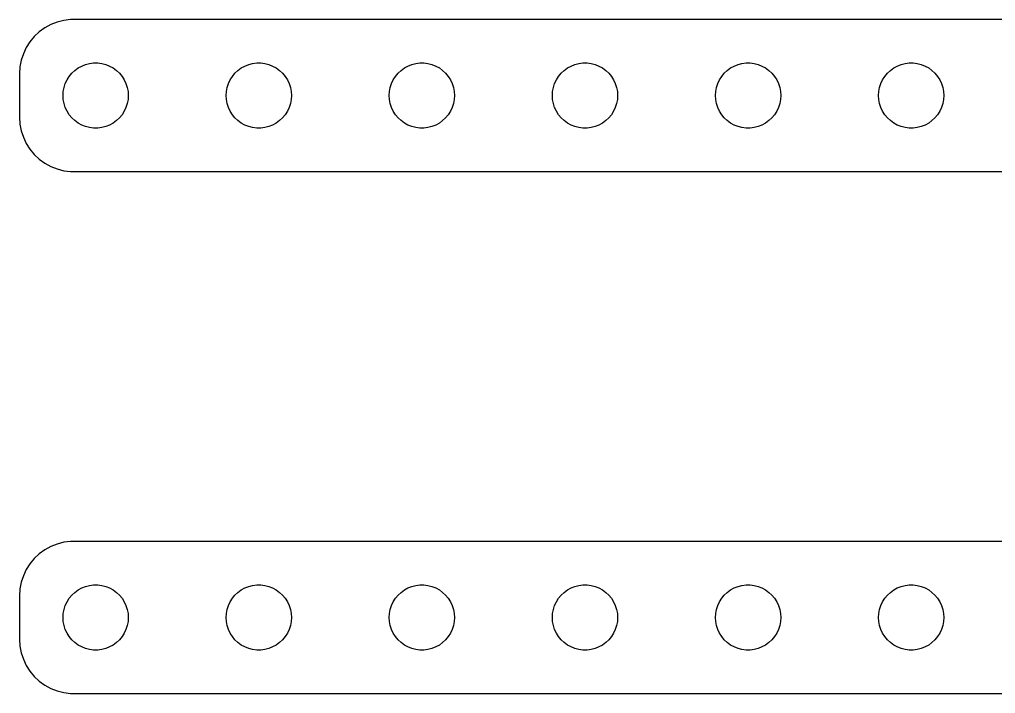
# Model space of a CAD drawing. Header units: metres. Extents: x -90 to 90, y 21 to 51.
# Drawn here: x -89.75 to -44.88, y 20.5 to 51.5 of the extents above; entities that cross this region are included whole.
import ezdxf

# ---------------------------------------------------------------- set-up
doc = ezdxf.new("R2010")
doc.units = ezdxf.units.M

msp = doc.modelspace()

# ---------------------------------------------------------------- linework, layer by layer
for p, q in [((-88.3144, 51.2621), (-88.5896, 51.1108)), ((-88.0225, 51.3776), (-88.3144, 51.2621)), ((-87.7184, 51.4557), (-88.0225, 51.3776)), ((-87.407, 51.4951), (-87.7184, 51.4557)), ((87.407, 51.4951), (-87.407, 51.4951)), ((-89.0724, 50.7114), (-89.2725, 50.4695)), ((-88.8436, 50.9263), (-89.0724, 50.7114)), ((-88.5896, 51.1108), (-88.8436, 50.9263)), ((-89.2725, 50.4695), (-89.4408, 50.2044)), ((-89.5744, 49.9203), (-89.6714, 49.6217)), ((-89.4408, 50.2044), (-89.5744, 49.9203)), ((-89.6714, 49.6217), (-89.7303, 49.3133)), ((-86.8887, 49.3572), (-86.7135, 49.4266)), ((-86.7135, 49.4266), (-86.5311, 49.4734)), ((-86.5311, 49.4734), (-86.3442, 49.497)), ((-86.3442, 49.497), (-86.1558, 49.497)), ((-86.1558, 49.497), (-85.9689, 49.4734)), ((-85.9689, 49.4734), (-85.7865, 49.4266)), ((-85.7865, 49.4266), (-85.6113, 49.3572)), ((-79.3887, 49.3572), (-79.2135, 49.4266)), ((-79.2135, 49.4266), (-79.0311, 49.4734)), ((-79.0311, 49.4734), (-78.8442, 49.497)), ((-78.8442, 49.497), (-78.6558, 49.497)), ((-78.6558, 49.497), (-78.4689, 49.4734)), ((-78.4689, 49.4734), (-78.2865, 49.4266)), ((-78.2865, 49.4266), (-78.1113, 49.3572)), ((-71.8887, 49.3572), (-71.7135, 49.4266)), ((-71.7135, 49.4266), (-71.5311, 49.4734)), ((-71.5311, 49.4734), (-71.3442, 49.497)), ((-71.3442, 49.497), (-71.1558, 49.497)), ((-71.1558, 49.497), (-70.9689, 49.4734)), ((-70.9689, 49.4734), (-70.7865, 49.4266)), ((-70.7865, 49.4266), (-70.6113, 49.3572)), ((-64.3887, 49.3572), (-64.2135, 49.4266)), ((-64.2135, 49.4266), (-64.0311, 49.4734)), ((-64.0311, 49.4734), (-63.8442, 49.497)), ((-63.8442, 49.497), (-63.6558, 49.497)), ((-63.6558, 49.497), (-63.4689, 49.4734)), ((-63.4689, 49.4734), (-63.2865, 49.4266)), ((-63.2865, 49.4266), (-63.1113, 49.3572)), ((-56.8887, 49.3572), (-56.7135, 49.4266)), ((-56.7135, 49.4266), (-56.5311, 49.4734)), ((-56.5311, 49.4734), (-56.3442, 49.497)), ((-56.3442, 49.497), (-56.1558, 49.497)), ((-56.1558, 49.497), (-55.9689, 49.4734)), ((-55.9689, 49.4734), (-55.7865, 49.4266)), ((-55.7865, 49.4266), (-55.6113, 49.3572)), ((-49.3887, 49.3572), (-49.2135, 49.4266)), ((-49.2135, 49.4266), (-49.0311, 49.4734)), ((-49.0311, 49.4734), (-48.8442, 49.497)), ((-48.8442, 49.497), (-48.6558, 49.497)), ((-48.6558, 49.497), (-48.4689, 49.4734)), ((-48.4689, 49.4734), (-48.2865, 49.4266)), ((-48.2865, 49.4266), (-48.1113, 49.3572)), ((-89.7303, 49.3133), (-89.75, 49)), ((-89.75, 49), (-89.75, 47)), ((-87.4635, 48.8817), (-87.3434, 49.0268)), ((-87.3434, 49.0268), (-87.2061, 49.1558)), ((-87.2061, 49.1558), (-87.0537, 49.2665)), ((-87.0537, 49.2665), (-86.8887, 49.3572)), ((-85.6113, 49.3572), (-85.4463, 49.2665)), ((-85.4463, 49.2665), (-85.2939, 49.1558)), ((-85.2939, 49.1558), (-85.1565, 49.0268)), ((-85.1565, 49.0268), (-85.0365, 48.8817)), ((-79.9635, 48.8817), (-79.8434, 49.0268)), ((-79.8434, 49.0268), (-79.7061, 49.1558)), ((-79.7061, 49.1558), (-79.5537, 49.2665)), ((-79.5537, 49.2665), (-79.3887, 49.3572)), ((-78.1113, 49.3572), (-77.9463, 49.2665)), ((-77.9463, 49.2665), (-77.7939, 49.1558)), ((-77.7939, 49.1558), (-77.6565, 49.0268)), ((-77.6565, 49.0268), (-77.5365, 48.8817)), ((-72.4635, 48.8817), (-72.3434, 49.0268)), ((-72.3434, 49.0268), (-72.2061, 49.1558)), ((-72.2061, 49.1558), (-72.0537, 49.2665)), ((-72.0537, 49.2665), (-71.8887, 49.3572)), ((-70.6113, 49.3572), (-70.4463, 49.2665)), ((-70.4463, 49.2665), (-70.2939, 49.1558)), ((-70.2939, 49.1558), (-70.1565, 49.0268)), ((-70.1565, 49.0268), (-70.0365, 48.8817)), ((-64.9635, 48.8817), (-64.8434, 49.0268)), ((-64.8434, 49.0268), (-64.7061, 49.1558)), ((-64.7061, 49.1558), (-64.5537, 49.2665)), ((-64.5537, 49.2665), (-64.3887, 49.3572)), ((-63.1113, 49.3572), (-62.9463, 49.2665)), ((-62.9463, 49.2665), (-62.7939, 49.1558)), ((-62.7939, 49.1558), (-62.6565, 49.0268)), ((-62.6565, 49.0268), (-62.5365, 48.8817)), ((-57.4635, 48.8817), (-57.3434, 49.0268)), ((-57.3434, 49.0268), (-57.2061, 49.1558)), ((-57.2061, 49.1558), (-57.0537, 49.2665)), ((-57.0537, 49.2665), (-56.8887, 49.3572)), ((-55.6113, 49.3572), (-55.4463, 49.2665)), ((-55.4463, 49.2665), (-55.2939, 49.1558)), ((-55.2939, 49.1558), (-55.1565, 49.0268)), ((-55.1565, 49.0268), (-55.0365, 48.8817)), ((-49.9635, 48.8817), (-49.8434, 49.0268)), ((-49.8434, 49.0268), (-49.7061, 49.1558)), ((-49.7061, 49.1558), (-49.5537, 49.2665)), ((-49.5537, 49.2665), (-49.3887, 49.3572)), ((-48.1113, 49.3572), (-47.9463, 49.2665)), ((-47.9463, 49.2665), (-47.7939, 49.1558)), ((-47.7939, 49.1558), (-47.6565, 49.0268)), ((-47.6565, 49.0268), (-47.5365, 48.8817)), ((-87.7029, 48.373), (-87.6447, 48.5522)), ((-87.6447, 48.5522), (-87.5645, 48.7226)), ((-87.5645, 48.7226), (-87.4635, 48.8817)), ((-85.0365, 48.8817), (-84.9355, 48.7226)), ((-84.9355, 48.7226), (-84.8553, 48.5522)), ((-84.8553, 48.5522), (-84.7971, 48.373)), ((-80.2029, 48.373), (-80.1447, 48.5522)), ((-80.1447, 48.5522), (-80.0645, 48.7226)), ((-80.0645, 48.7226), (-79.9635, 48.8817)), ((-77.5365, 48.8817), (-77.4355, 48.7226)), ((-77.4355, 48.7226), (-77.3553, 48.5522)), ((-77.3553, 48.5522), (-77.2971, 48.373)), ((-72.7029, 48.373), (-72.6447, 48.5522)), ((-72.6447, 48.5522), (-72.5645, 48.7226)), ((-72.5645, 48.7226), (-72.4635, 48.8817)), ((-70.0365, 48.8817), (-69.9355, 48.7226)), ((-69.9355, 48.7226), (-69.8553, 48.5522)), ((-69.8553, 48.5522), (-69.7971, 48.373)), ((-65.2029, 48.373), (-65.1447, 48.5522)), ((-65.1447, 48.5522), (-65.0645, 48.7226)), ((-65.0645, 48.7226), (-64.9635, 48.8817)), ((-62.5365, 48.8817), (-62.4355, 48.7226)), ((-62.4355, 48.7226), (-62.3553, 48.5522)), ((-62.3553, 48.5522), (-62.2971, 48.373)), ((-57.7029, 48.373), (-57.6447, 48.5522)), ((-57.6447, 48.5522), (-57.5645, 48.7226)), ((-57.5645, 48.7226), (-57.4635, 48.8817)), ((-55.0365, 48.8817), (-54.9355, 48.7226)), ((-54.9355, 48.7226), (-54.8553, 48.5522)), ((-54.8553, 48.5522), (-54.7971, 48.373)), ((-50.2029, 48.373), (-50.1447, 48.5522)), ((-50.1447, 48.5522), (-50.0645, 48.7226)), ((-50.0645, 48.7226), (-49.9635, 48.8817)), ((-47.5365, 48.8817), (-47.4355, 48.7226)), ((-47.4355, 48.7226), (-47.3553, 48.5522)), ((-47.3553, 48.5522), (-47.2971, 48.373)), ((-87.75, 48), (-87.7382, 48.188)), ((-87.7382, 48.188), (-87.7029, 48.373)), ((-84.7971, 48.373), (-84.7618, 48.188)), ((-84.7618, 48.188), (-84.75, 48)), ((-80.25, 48), (-80.2382, 48.188)), ((-80.2382, 48.188), (-80.2029, 48.373)), ((-77.2971, 48.373), (-77.2618, 48.188)), ((-77.2618, 48.188), (-77.25, 48)), ((-72.75, 48), (-72.7382, 48.188)), ((-72.7382, 48.188), (-72.7029, 48.373)), ((-69.7971, 48.373), (-69.7618, 48.188)), ((-69.7618, 48.188), (-69.75, 48)), ((-65.25, 48), (-65.2382, 48.188)), ((-65.2382, 48.188), (-65.2029, 48.373)), ((-62.2971, 48.373), (-62.2618, 48.188)), ((-62.2618, 48.188), (-62.25, 48)), ((-57.75, 48), (-57.7382, 48.188)), ((-57.7382, 48.188), (-57.7029, 48.373)), ((-54.7971, 48.373), (-54.7618, 48.188)), ((-54.7618, 48.188), (-54.75, 48)), ((-50.25, 48), (-50.2382, 48.188)), ((-50.2382, 48.188), (-50.2029, 48.373)), ((-47.2971, 48.373), (-47.2618, 48.188)), ((-47.2618, 48.188), (-47.25, 48)), ((-87.7382, 47.812), (-87.75, 48)), ((-87.7029, 47.627), (-87.7382, 47.812)), ((-87.6447, 47.4478), (-87.7029, 47.627)), ((-84.7971, 47.627), (-84.8553, 47.4478)), ((-84.7618, 47.812), (-84.7971, 47.627)), ((-84.75, 48), (-84.7618, 47.812)), ((-80.2382, 47.812), (-80.25, 48)), ((-80.2029, 47.627), (-80.2382, 47.812)), ((-80.1447, 47.4478), (-80.2029, 47.627)), ((-77.2971, 47.627), (-77.3553, 47.4478)), ((-77.2618, 47.812), (-77.2971, 47.627)), ((-77.25, 48), (-77.2618, 47.812)), ((-72.7382, 47.812), (-72.75, 48)), ((-72.7029, 47.627), (-72.7382, 47.812)), ((-72.6447, 47.4478), (-72.7029, 47.627)), ((-69.7971, 47.627), (-69.8553, 47.4478)), ((-69.7618, 47.812), (-69.7971, 47.627)), ((-69.75, 48), (-69.7618, 47.812)), ((-65.2382, 47.812), (-65.25, 48)), ((-65.2029, 47.627), (-65.2382, 47.812)), ((-65.1447, 47.4478), (-65.2029, 47.627)), ((-62.2971, 47.627), (-62.3553, 47.4478)), ((-62.2618, 47.812), (-62.2971, 47.627)), ((-62.25, 48), (-62.2618, 47.812)), ((-57.7382, 47.812), (-57.75, 48)), ((-57.7029, 47.627), (-57.7382, 47.812)), ((-57.6447, 47.4478), (-57.7029, 47.627)), ((-54.7971, 47.627), (-54.8553, 47.4478)), ((-54.7618, 47.812), (-54.7971, 47.627)), ((-54.75, 48), (-54.7618, 47.812)), ((-50.2382, 47.812), (-50.25, 48)), ((-50.2029, 47.627), (-50.2382, 47.812)), ((-50.1447, 47.4478), (-50.2029, 47.627)), ((-47.2971, 47.627), (-47.3553, 47.4478)), ((-47.2618, 47.812), (-47.2971, 47.627)), ((-47.25, 48), (-47.2618, 47.812)), ((-87.5645, 47.2774), (-87.6447, 47.4478)), ((-87.4635, 47.1183), (-87.5645, 47.2774)), ((-84.9355, 47.2774), (-85.0365, 47.1183)), ((-84.8553, 47.4478), (-84.9355, 47.2774)), ((-80.0645, 47.2774), (-80.1447, 47.4478)), ((-79.9635, 47.1183), (-80.0645, 47.2774)), ((-77.4355, 47.2774), (-77.5365, 47.1183)), ((-77.3553, 47.4478), (-77.4355, 47.2774)), ((-72.5645, 47.2774), (-72.6447, 47.4478)), ((-72.4635, 47.1183), (-72.5645, 47.2774)), ((-69.9355, 47.2774), (-70.0365, 47.1183)), ((-69.8553, 47.4478), (-69.9355, 47.2774)), ((-65.0645, 47.2774), (-65.1447, 47.4478)), ((-64.9635, 47.1183), (-65.0645, 47.2774)), ((-62.4355, 47.2774), (-62.5365, 47.1183)), ((-62.3553, 47.4478), (-62.4355, 47.2774)), ((-57.5645, 47.2774), (-57.6447, 47.4478)), ((-57.4635, 47.1183), (-57.5645, 47.2774)), ((-54.9355, 47.2774), (-55.0365, 47.1183)), ((-54.8553, 47.4478), (-54.9355, 47.2774)), ((-50.0645, 47.2774), (-50.1447, 47.4478)), ((-49.9635, 47.1183), (-50.0645, 47.2774)), ((-47.4355, 47.2774), (-47.5365, 47.1183)), ((-47.3553, 47.4478), (-47.4355, 47.2774)), ((-89.75, 47), (-89.7303, 46.6867)), ((-89.7303, 46.6867), (-89.6714, 46.3783)), ((-87.3434, 46.9732), (-87.4635, 47.1183)), ((-87.2061, 46.8442), (-87.3434, 46.9732)), ((-87.0537, 46.7335), (-87.2061, 46.8442)), ((-86.8887, 46.6428), (-87.0537, 46.7335)), ((-85.4463, 46.7335), (-85.6113, 46.6428)), ((-85.2939, 46.8442), (-85.4463, 46.7335)), ((-85.1565, 46.9732), (-85.2939, 46.8442)), ((-85.0365, 47.1183), (-85.1565, 46.9732)), ((-79.8434, 46.9732), (-79.9635, 47.1183)), ((-79.7061, 46.8442), (-79.8434, 46.9732)), ((-79.5537, 46.7335), (-79.7061, 46.8442)), ((-79.3887, 46.6428), (-79.5537, 46.7335)), ((-77.9463, 46.7335), (-78.1113, 46.6428)), ((-77.7939, 46.8442), (-77.9463, 46.7335)), ((-77.6565, 46.9732), (-77.7939, 46.8442)), ((-77.5365, 47.1183), (-77.6565, 46.9732)), ((-72.3434, 46.9732), (-72.4635, 47.1183)), ((-72.2061, 46.8442), (-72.3434, 46.9732)), ((-72.0537, 46.7335), (-72.2061, 46.8442)), ((-71.8887, 46.6428), (-72.0537, 46.7335)), ((-70.4463, 46.7335), (-70.6113, 46.6428)), ((-70.2939, 46.8442), (-70.4463, 46.7335)), ((-70.1565, 46.9732), (-70.2939, 46.8442)), ((-70.0365, 47.1183), (-70.1565, 46.9732)), ((-64.8434, 46.9732), (-64.9635, 47.1183)), ((-64.7061, 46.8442), (-64.8434, 46.9732)), ((-64.5537, 46.7335), (-64.7061, 46.8442)), ((-64.3887, 46.6428), (-64.5537, 46.7335)), ((-62.9463, 46.7335), (-63.1113, 46.6428)), ((-62.7939, 46.8442), (-62.9463, 46.7335)), ((-62.6565, 46.9732), (-62.7939, 46.8442)), ((-62.5365, 47.1183), (-62.6565, 46.9732)), ((-57.3434, 46.9732), (-57.4635, 47.1183)), ((-57.2061, 46.8442), (-57.3434, 46.9732)), ((-57.0537, 46.7335), (-57.2061, 46.8442)), ((-56.8887, 46.6428), (-57.0537, 46.7335)), ((-55.4463, 46.7335), (-55.6113, 46.6428)), ((-55.2939, 46.8442), (-55.4463, 46.7335)), ((-55.1565, 46.9732), (-55.2939, 46.8442)), ((-55.0365, 47.1183), (-55.1565, 46.9732)), ((-49.8434, 46.9732), (-49.9635, 47.1183)), ((-49.7061, 46.8442), (-49.8434, 46.9732)), ((-49.5537, 46.7335), (-49.7061, 46.8442)), ((-49.3887, 46.6428), (-49.5537, 46.7335)), ((-47.9463, 46.7335), (-48.1113, 46.6428)), ((-47.7939, 46.8442), (-47.9463, 46.7335)), ((-47.6565, 46.9732), (-47.7939, 46.8442)), ((-47.5365, 47.1183), (-47.6565, 46.9732)), ((-89.6714, 46.3783), (-89.5744, 46.0797)), ((-86.7135, 46.5734), (-86.8887, 46.6428)), ((-86.5311, 46.5266), (-86.7135, 46.5734)), ((-86.3442, 46.503), (-86.5311, 46.5266)), ((-86.1558, 46.503), (-86.3442, 46.503)), ((-85.9689, 46.5266), (-86.1558, 46.503)), ((-85.7865, 46.5734), (-85.9689, 46.5266)), ((-85.6113, 46.6428), (-85.7865, 46.5734)), ((-79.2135, 46.5734), (-79.3887, 46.6428)), ((-79.0311, 46.5266), (-79.2135, 46.5734)), ((-78.8442, 46.503), (-79.0311, 46.5266)), ((-78.6558, 46.503), (-78.8442, 46.503)), ((-78.4689, 46.5266), (-78.6558, 46.503)), ((-78.2865, 46.5734), (-78.4689, 46.5266)), ((-78.1113, 46.6428), (-78.2865, 46.5734)), ((-71.7135, 46.5734), (-71.8887, 46.6428)), ((-71.5311, 46.5266), (-71.7135, 46.5734)), ((-71.3442, 46.503), (-71.5311, 46.5266)), ((-71.1558, 46.503), (-71.3442, 46.503)), ((-70.9689, 46.5266), (-71.1558, 46.503)), ((-70.7865, 46.5734), (-70.9689, 46.5266)), ((-70.6113, 46.6428), (-70.7865, 46.5734)), ((-64.2135, 46.5734), (-64.3887, 46.6428)), ((-64.0311, 46.5266), (-64.2135, 46.5734)), ((-63.8442, 46.503), (-64.0311, 46.5266)), ((-63.6558, 46.503), (-63.8442, 46.503)), ((-63.4689, 46.5266), (-63.6558, 46.503)), ((-63.2865, 46.5734), (-63.4689, 46.5266)), ((-63.1113, 46.6428), (-63.2865, 46.5734)), ((-56.7135, 46.5734), (-56.8887, 46.6428)), ((-56.5311, 46.5266), (-56.7135, 46.5734)), ((-56.3442, 46.503), (-56.5311, 46.5266)), ((-56.1558, 46.503), (-56.3442, 46.503)), ((-55.9689, 46.5266), (-56.1558, 46.503)), ((-55.7865, 46.5734), (-55.9689, 46.5266)), ((-55.6113, 46.6428), (-55.7865, 46.5734)), ((-49.2135, 46.5734), (-49.3887, 46.6428)), ((-49.0311, 46.5266), (-49.2135, 46.5734)), ((-48.8442, 46.503), (-49.0311, 46.5266)), ((-48.6558, 46.503), (-48.8442, 46.503)), ((-48.4689, 46.5266), (-48.6558, 46.503)), ((-48.2865, 46.5734), (-48.4689, 46.5266)), ((-48.1113, 46.6428), (-48.2865, 46.5734)), ((-89.5744, 46.0797), (-89.4408, 45.7956)), ((-89.4408, 45.7956), (-89.2725, 45.5305)), ((-89.2725, 45.5305), (-89.0724, 45.2886)), ((-89.0724, 45.2886), (-88.8436, 45.0737)), ((-88.8436, 45.0737), (-88.5896, 44.8892)), ((-88.5896, 44.8892), (-88.3144, 44.7379)), ((-88.3144, 44.7379), (-88.0225, 44.6224)), ((-88.0225, 44.6224), (-87.7184, 44.5443)), ((-87.7184, 44.5443), (-87.407, 44.5049)), ((-87.407, 44.5049), (87.407, 44.5049)), ((-88.0225, 27.3776), (-88.3144, 27.2621)), ((-87.7184, 27.4557), (-88.0225, 27.3776)), ((-87.407, 27.4951), (-87.7184, 27.4557)), ((87.407, 27.4951), (-87.407, 27.4951)), ((-88.8436, 26.9263), (-89.0724, 26.7114)), ((-88.5896, 27.1108), (-88.8436, 26.9263)), ((-88.3144, 27.2621), (-88.5896, 27.1108)), ((-89.0724, 26.7114), (-89.2725, 26.4695)), ((-89.4408, 26.2044), (-89.5744, 25.9203)), ((-89.2725, 26.4695), (-89.4408, 26.2044)), ((-89.6714, 25.6217), (-89.7303, 25.3133)), ((-89.5744, 25.9203), (-89.6714, 25.6217)), ((-89.7303, 25.3133), (-89.75, 25)), ((-87.3434, 25.0268), (-87.2061, 25.1558)), ((-87.2061, 25.1558), (-87.0537, 25.2665)), ((-87.0537, 25.2665), (-86.8887, 25.3572)), ((-86.8887, 25.3572), (-86.7135, 25.4266)), ((-86.7135, 25.4266), (-86.5311, 25.4734)), ((-86.5311, 25.4734), (-86.3442, 25.497)), ((-86.3442, 25.497), (-86.1558, 25.497)), ((-86.1558, 25.497), (-85.9689, 25.4734)), ((-85.9689, 25.4734), (-85.7865, 25.4266)), ((-85.7865, 25.4266), (-85.6113, 25.3572)), ((-85.6113, 25.3572), (-85.4463, 25.2665)), ((-85.4463, 25.2665), (-85.2939, 25.1558)), ((-85.2939, 25.1558), (-85.1565, 25.0268)), ((-79.8434, 25.0268), (-79.7061, 25.1558)), ((-79.7061, 25.1558), (-79.5537, 25.2665)), ((-79.5537, 25.2665), (-79.3887, 25.3572)), ((-79.3887, 25.3572), (-79.2135, 25.4266)), ((-79.2135, 25.4266), (-79.0311, 25.4734)), ((-79.0311, 25.4734), (-78.8442, 25.497)), ((-78.8442, 25.497), (-78.6558, 25.497)), ((-78.6558, 25.497), (-78.4689, 25.4734)), ((-78.4689, 25.4734), (-78.2865, 25.4266)), ((-78.2865, 25.4266), (-78.1113, 25.3572)), ((-78.1113, 25.3572), (-77.9463, 25.2665)), ((-77.9463, 25.2665), (-77.7939, 25.1558)), ((-77.7939, 25.1558), (-77.6565, 25.0268)), ((-72.3434, 25.0268), (-72.2061, 25.1558)), ((-72.2061, 25.1558), (-72.0537, 25.2665)), ((-72.0537, 25.2665), (-71.8887, 25.3572)), ((-71.8887, 25.3572), (-71.7135, 25.4266)), ((-71.7135, 25.4266), (-71.5311, 25.4734)), ((-71.5311, 25.4734), (-71.3442, 25.497)), ((-71.3442, 25.497), (-71.1558, 25.497)), ((-71.1558, 25.497), (-70.9689, 25.4734)), ((-70.9689, 25.4734), (-70.7865, 25.4266)), ((-70.7865, 25.4266), (-70.6113, 25.3572)), ((-70.6113, 25.3572), (-70.4463, 25.2665)), ((-70.4463, 25.2665), (-70.2939, 25.1558)), ((-70.2939, 25.1558), (-70.1565, 25.0268)), ((-64.8434, 25.0268), (-64.7061, 25.1558)), ((-64.7061, 25.1558), (-64.5537, 25.2665)), ((-64.5537, 25.2665), (-64.3887, 25.3572)), ((-64.3887, 25.3572), (-64.2135, 25.4266)), ((-64.2135, 25.4266), (-64.0311, 25.4734)), ((-64.0311, 25.4734), (-63.8442, 25.497)), ((-63.8442, 25.497), (-63.6558, 25.497)), ((-63.6558, 25.497), (-63.4689, 25.4734)), ((-63.4689, 25.4734), (-63.2865, 25.4266)), ((-63.2865, 25.4266), (-63.1113, 25.3572)), ((-63.1113, 25.3572), (-62.9463, 25.2665)), ((-62.9463, 25.2665), (-62.7939, 25.1558)), ((-62.7939, 25.1558), (-62.6565, 25.0268)), ((-57.3434, 25.0268), (-57.2061, 25.1558)), ((-57.2061, 25.1558), (-57.0537, 25.2665)), ((-57.0537, 25.2665), (-56.8887, 25.3572)), ((-56.8887, 25.3572), (-56.7135, 25.4266)), ((-56.7135, 25.4266), (-56.5311, 25.4734)), ((-56.5311, 25.4734), (-56.3442, 25.497)), ((-56.3442, 25.497), (-56.1558, 25.497)), ((-56.1558, 25.497), (-55.9689, 25.4734)), ((-55.9689, 25.4734), (-55.7865, 25.4266)), ((-55.7865, 25.4266), (-55.6113, 25.3572)), ((-55.6113, 25.3572), (-55.4463, 25.2665)), ((-55.4463, 25.2665), (-55.2939, 25.1558)), ((-55.2939, 25.1558), (-55.1565, 25.0268)), ((-49.8434, 25.0268), (-49.7061, 25.1558)), ((-49.7061, 25.1558), (-49.5537, 25.2665)), ((-49.5537, 25.2665), (-49.3887, 25.3572)), ((-49.3887, 25.3572), (-49.2135, 25.4266)), ((-49.2135, 25.4266), (-49.0311, 25.4734)), ((-49.0311, 25.4734), (-48.8442, 25.497)), ((-48.8442, 25.497), (-48.6558, 25.497)), ((-48.6558, 25.497), (-48.4689, 25.4734)), ((-48.4689, 25.4734), (-48.2865, 25.4266)), ((-48.2865, 25.4266), (-48.1113, 25.3572)), ((-48.1113, 25.3572), (-47.9463, 25.2665)), ((-47.9463, 25.2665), (-47.7939, 25.1558)), ((-47.7939, 25.1558), (-47.6565, 25.0268)), ((-89.75, 25), (-89.75, 23)), ((-87.6447, 24.5522), (-87.5645, 24.7226)), ((-87.5645, 24.7226), (-87.4635, 24.8817)), ((-87.4635, 24.8817), (-87.3434, 25.0268)), ((-85.1565, 25.0268), (-85.0365, 24.8817)), ((-85.0365, 24.8817), (-84.9355, 24.7226)), ((-84.9355, 24.7226), (-84.8553, 24.5522)), ((-80.1447, 24.5522), (-80.0645, 24.7226)), ((-80.0645, 24.7226), (-79.9635, 24.8817)), ((-79.9635, 24.8817), (-79.8434, 25.0268)), ((-77.6565, 25.0268), (-77.5365, 24.8817)), ((-77.5365, 24.8817), (-77.4355, 24.7226)), ((-77.4355, 24.7226), (-77.3553, 24.5522)), ((-72.6447, 24.5522), (-72.5645, 24.7226)), ((-72.5645, 24.7226), (-72.4635, 24.8817)), ((-72.4635, 24.8817), (-72.3434, 25.0268)), ((-70.1565, 25.0268), (-70.0365, 24.8817)), ((-70.0365, 24.8817), (-69.9355, 24.7226)), ((-69.9355, 24.7226), (-69.8553, 24.5522)), ((-65.1447, 24.5522), (-65.0645, 24.7226)), ((-65.0645, 24.7226), (-64.9635, 24.8817)), ((-64.9635, 24.8817), (-64.8434, 25.0268)), ((-62.6565, 25.0268), (-62.5365, 24.8817)), ((-62.5365, 24.8817), (-62.4355, 24.7226)), ((-62.4355, 24.7226), (-62.3553, 24.5522)), ((-57.6447, 24.5522), (-57.5645, 24.7226)), ((-57.5645, 24.7226), (-57.4635, 24.8817)), ((-57.4635, 24.8817), (-57.3434, 25.0268)), ((-55.1565, 25.0268), (-55.0365, 24.8817)), ((-55.0365, 24.8817), (-54.9355, 24.7226)), ((-54.9355, 24.7226), (-54.8553, 24.5522)), ((-50.1447, 24.5522), (-50.0645, 24.7226)), ((-50.0645, 24.7226), (-49.9635, 24.8817)), ((-49.9635, 24.8817), (-49.8434, 25.0268)), ((-47.6565, 25.0268), (-47.5365, 24.8817)), ((-47.5365, 24.8817), (-47.4355, 24.7226)), ((-47.4355, 24.7226), (-47.3553, 24.5522)), ((-87.7382, 24.188), (-87.7029, 24.373)), ((-87.7029, 24.373), (-87.6447, 24.5522)), ((-84.8553, 24.5522), (-84.7971, 24.373)), ((-84.7971, 24.373), (-84.7618, 24.188)), ((-80.2382, 24.188), (-80.2029, 24.373)), ((-80.2029, 24.373), (-80.1447, 24.5522)), ((-77.3553, 24.5522), (-77.2971, 24.373)), ((-77.2971, 24.373), (-77.2618, 24.188)), ((-72.7382, 24.188), (-72.7029, 24.373)), ((-72.7029, 24.373), (-72.6447, 24.5522)), ((-69.8553, 24.5522), (-69.7971, 24.373)), ((-69.7971, 24.373), (-69.7618, 24.188)), ((-65.2382, 24.188), (-65.2029, 24.373)), ((-65.2029, 24.373), (-65.1447, 24.5522)), ((-62.3553, 24.5522), (-62.2971, 24.373)), ((-62.2971, 24.373), (-62.2618, 24.188)), ((-57.7382, 24.188), (-57.7029, 24.373)), ((-57.7029, 24.373), (-57.6447, 24.5522)), ((-54.8553, 24.5522), (-54.7971, 24.373)), ((-54.7971, 24.373), (-54.7618, 24.188)), ((-50.2382, 24.188), (-50.2029, 24.373)), ((-50.2029, 24.373), (-50.1447, 24.5522)), ((-47.3553, 24.5522), (-47.2971, 24.373)), ((-47.2971, 24.373), (-47.2618, 24.188)), ((-87.75, 24), (-87.7382, 24.188)), ((-87.7382, 23.812), (-87.75, 24)), ((-87.7029, 23.627), (-87.7382, 23.812)), ((-84.7618, 23.812), (-84.7971, 23.627)), ((-84.7618, 24.188), (-84.75, 24)), ((-84.75, 24), (-84.7618, 23.812)), ((-80.25, 24), (-80.2382, 24.188)), ((-80.2382, 23.812), (-80.25, 24)), ((-80.2029, 23.627), (-80.2382, 23.812)), ((-77.2618, 23.812), (-77.2971, 23.627)), ((-77.2618, 24.188), (-77.25, 24)), ((-77.25, 24), (-77.2618, 23.812)), ((-72.75, 24), (-72.7382, 24.188)), ((-72.7382, 23.812), (-72.75, 24)), ((-72.7029, 23.627), (-72.7382, 23.812)), ((-69.7618, 23.812), (-69.7971, 23.627)), ((-69.7618, 24.188), (-69.75, 24)), ((-69.75, 24), (-69.7618, 23.812)), ((-65.25, 24), (-65.2382, 24.188)), ((-65.2382, 23.812), (-65.25, 24)), ((-65.2029, 23.627), (-65.2382, 23.812)), ((-62.2618, 23.812), (-62.2971, 23.627)), ((-62.2618, 24.188), (-62.25, 24)), ((-62.25, 24), (-62.2618, 23.812)), ((-57.75, 24), (-57.7382, 24.188)), ((-57.7382, 23.812), (-57.75, 24)), ((-57.7029, 23.627), (-57.7382, 23.812)), ((-54.7618, 23.812), (-54.7971, 23.627)), ((-54.7618, 24.188), (-54.75, 24)), ((-54.75, 24), (-54.7618, 23.812)), ((-50.25, 24), (-50.2382, 24.188)), ((-50.2382, 23.812), (-50.25, 24)), ((-50.2029, 23.627), (-50.2382, 23.812)), ((-47.2618, 23.812), (-47.2971, 23.627)), ((-47.2618, 24.188), (-47.25, 24)), ((-47.25, 24), (-47.2618, 23.812)), ((-87.6447, 23.4478), (-87.7029, 23.627)), ((-87.5645, 23.2774), (-87.6447, 23.4478)), ((-84.8553, 23.4478), (-84.9355, 23.2774)), ((-84.7971, 23.627), (-84.8553, 23.4478)), ((-80.1447, 23.4478), (-80.2029, 23.627)), ((-80.0645, 23.2774), (-80.1447, 23.4478)), ((-77.3553, 23.4478), (-77.4355, 23.2774)), ((-77.2971, 23.627), (-77.3553, 23.4478)), ((-72.6447, 23.4478), (-72.7029, 23.627)), ((-72.5645, 23.2774), (-72.6447, 23.4478)), ((-69.8553, 23.4478), (-69.9355, 23.2774)), ((-69.7971, 23.627), (-69.8553, 23.4478)), ((-65.1447, 23.4478), (-65.2029, 23.627)), ((-65.0645, 23.2774), (-65.1447, 23.4478)), ((-62.3553, 23.4478), (-62.4355, 23.2774)), ((-62.2971, 23.627), (-62.3553, 23.4478)), ((-57.6447, 23.4478), (-57.7029, 23.627)), ((-57.5645, 23.2774), (-57.6447, 23.4478)), ((-54.8553, 23.4478), (-54.9355, 23.2774)), ((-54.7971, 23.627), (-54.8553, 23.4478)), ((-50.1447, 23.4478), (-50.2029, 23.627)), ((-50.0645, 23.2774), (-50.1447, 23.4478)), ((-47.3553, 23.4478), (-47.4355, 23.2774)), ((-47.2971, 23.627), (-47.3553, 23.4478)), ((-89.75, 23), (-89.7303, 22.6867)), ((-87.4635, 23.1183), (-87.5645, 23.2774)), ((-87.3434, 22.9732), (-87.4635, 23.1183)), ((-87.2061, 22.8442), (-87.3434, 22.9732)), ((-85.1565, 22.9732), (-85.2939, 22.8442)), ((-85.0365, 23.1183), (-85.1565, 22.9732)), ((-84.9355, 23.2774), (-85.0365, 23.1183)), ((-79.9635, 23.1183), (-80.0645, 23.2774)), ((-79.8434, 22.9732), (-79.9635, 23.1183)), ((-79.7061, 22.8442), (-79.8434, 22.9732)), ((-77.6565, 22.9732), (-77.7939, 22.8442)), ((-77.5365, 23.1183), (-77.6565, 22.9732)), ((-77.4355, 23.2774), (-77.5365, 23.1183)), ((-72.4635, 23.1183), (-72.5645, 23.2774)), ((-72.3434, 22.9732), (-72.4635, 23.1183)), ((-72.2061, 22.8442), (-72.3434, 22.9732)), ((-70.1565, 22.9732), (-70.2939, 22.8442)), ((-70.0365, 23.1183), (-70.1565, 22.9732)), ((-69.9355, 23.2774), (-70.0365, 23.1183)), ((-64.9635, 23.1183), (-65.0645, 23.2774)), ((-64.8434, 22.9732), (-64.9635, 23.1183)), ((-64.7061, 22.8442), (-64.8434, 22.9732)), ((-62.6565, 22.9732), (-62.7939, 22.8442)), ((-62.5365, 23.1183), (-62.6565, 22.9732)), ((-62.4355, 23.2774), (-62.5365, 23.1183)), ((-57.4635, 23.1183), (-57.5645, 23.2774)), ((-57.3434, 22.9732), (-57.4635, 23.1183)), ((-57.2061, 22.8442), (-57.3434, 22.9732)), ((-55.1565, 22.9732), (-55.2939, 22.8442)), ((-55.0365, 23.1183), (-55.1565, 22.9732)), ((-54.9355, 23.2774), (-55.0365, 23.1183)), ((-49.9635, 23.1183), (-50.0645, 23.2774)), ((-49.8434, 22.9732), (-49.9635, 23.1183)), ((-49.7061, 22.8442), (-49.8434, 22.9732)), ((-47.6565, 22.9732), (-47.7939, 22.8442)), ((-47.5365, 23.1183), (-47.6565, 22.9732)), ((-47.4355, 23.2774), (-47.5365, 23.1183)), ((-89.7303, 22.6867), (-89.6714, 22.3783)), ((-87.0537, 22.7335), (-87.2061, 22.8442)), ((-86.8887, 22.6428), (-87.0537, 22.7335)), ((-86.7135, 22.5734), (-86.8887, 22.6428)), ((-86.5311, 22.5266), (-86.7135, 22.5734)), ((-86.3442, 22.503), (-86.5311, 22.5266)), ((-86.1558, 22.503), (-86.3442, 22.503)), ((-85.9689, 22.5266), (-86.1558, 22.503)), ((-85.7865, 22.5734), (-85.9689, 22.5266)), ((-85.6113, 22.6428), (-85.7865, 22.5734)), ((-85.4463, 22.7335), (-85.6113, 22.6428)), ((-85.2939, 22.8442), (-85.4463, 22.7335)), ((-79.5537, 22.7335), (-79.7061, 22.8442)), ((-79.3887, 22.6428), (-79.5537, 22.7335)), ((-79.2135, 22.5734), (-79.3887, 22.6428)), ((-79.0311, 22.5266), (-79.2135, 22.5734)), ((-78.8442, 22.503), (-79.0311, 22.5266)), ((-78.6558, 22.503), (-78.8442, 22.503)), ((-78.4689, 22.5266), (-78.6558, 22.503)), ((-78.2865, 22.5734), (-78.4689, 22.5266)), ((-78.1113, 22.6428), (-78.2865, 22.5734)), ((-77.9463, 22.7335), (-78.1113, 22.6428)), ((-77.7939, 22.8442), (-77.9463, 22.7335)), ((-72.0537, 22.7335), (-72.2061, 22.8442)), ((-71.8887, 22.6428), (-72.0537, 22.7335)), ((-71.7135, 22.5734), (-71.8887, 22.6428)), ((-71.5311, 22.5266), (-71.7135, 22.5734)), ((-71.3442, 22.503), (-71.5311, 22.5266)), ((-71.1558, 22.503), (-71.3442, 22.503)), ((-70.9689, 22.5266), (-71.1558, 22.503)), ((-70.7865, 22.5734), (-70.9689, 22.5266)), ((-70.6113, 22.6428), (-70.7865, 22.5734)), ((-70.4463, 22.7335), (-70.6113, 22.6428)), ((-70.2939, 22.8442), (-70.4463, 22.7335)), ((-64.5537, 22.7335), (-64.7061, 22.8442)), ((-64.3887, 22.6428), (-64.5537, 22.7335)), ((-64.2135, 22.5734), (-64.3887, 22.6428)), ((-64.0311, 22.5266), (-64.2135, 22.5734)), ((-63.8442, 22.503), (-64.0311, 22.5266)), ((-63.6558, 22.503), (-63.8442, 22.503)), ((-63.4689, 22.5266), (-63.6558, 22.503)), ((-63.2865, 22.5734), (-63.4689, 22.5266)), ((-63.1113, 22.6428), (-63.2865, 22.5734)), ((-62.9463, 22.7335), (-63.1113, 22.6428)), ((-62.7939, 22.8442), (-62.9463, 22.7335)), ((-57.0537, 22.7335), (-57.2061, 22.8442)), ((-56.8887, 22.6428), (-57.0537, 22.7335)), ((-56.7135, 22.5734), (-56.8887, 22.6428)), ((-56.5311, 22.5266), (-56.7135, 22.5734)), ((-56.3442, 22.503), (-56.5311, 22.5266)), ((-56.1558, 22.503), (-56.3442, 22.503)), ((-55.9689, 22.5266), (-56.1558, 22.503)), ((-55.7865, 22.5734), (-55.9689, 22.5266)), ((-55.6113, 22.6428), (-55.7865, 22.5734)), ((-55.4463, 22.7335), (-55.6113, 22.6428)), ((-55.2939, 22.8442), (-55.4463, 22.7335)), ((-49.5537, 22.7335), (-49.7061, 22.8442)), ((-49.3887, 22.6428), (-49.5537, 22.7335)), ((-49.2135, 22.5734), (-49.3887, 22.6428)), ((-49.0311, 22.5266), (-49.2135, 22.5734)), ((-48.8442, 22.503), (-49.0311, 22.5266)), ((-48.6558, 22.503), (-48.8442, 22.503)), ((-48.4689, 22.5266), (-48.6558, 22.503)), ((-48.2865, 22.5734), (-48.4689, 22.5266)), ((-48.1113, 22.6428), (-48.2865, 22.5734)), ((-47.9463, 22.7335), (-48.1113, 22.6428)), ((-47.7939, 22.8442), (-47.9463, 22.7335)), ((-89.6714, 22.3783), (-89.5744, 22.0797)), ((-89.5744, 22.0797), (-89.4408, 21.7956)), ((-89.4408, 21.7956), (-89.2725, 21.5305)), ((-89.2725, 21.5305), (-89.0724, 21.2886)), ((-89.0724, 21.2886), (-88.8436, 21.0737)), ((-88.8436, 21.0737), (-88.5896, 20.8892)), ((-88.5896, 20.8892), (-88.3144, 20.7379)), ((-88.3144, 20.7379), (-88.0225, 20.6224)), ((-88.0225, 20.6224), (-87.7184, 20.5443)), ((-87.7184, 20.5443), (-87.407, 20.5049)), ((-87.407, 20.5049), (87.407, 20.5049))]:
    msp.add_line(p, q)

doc.saveas('drawing.dxf')
